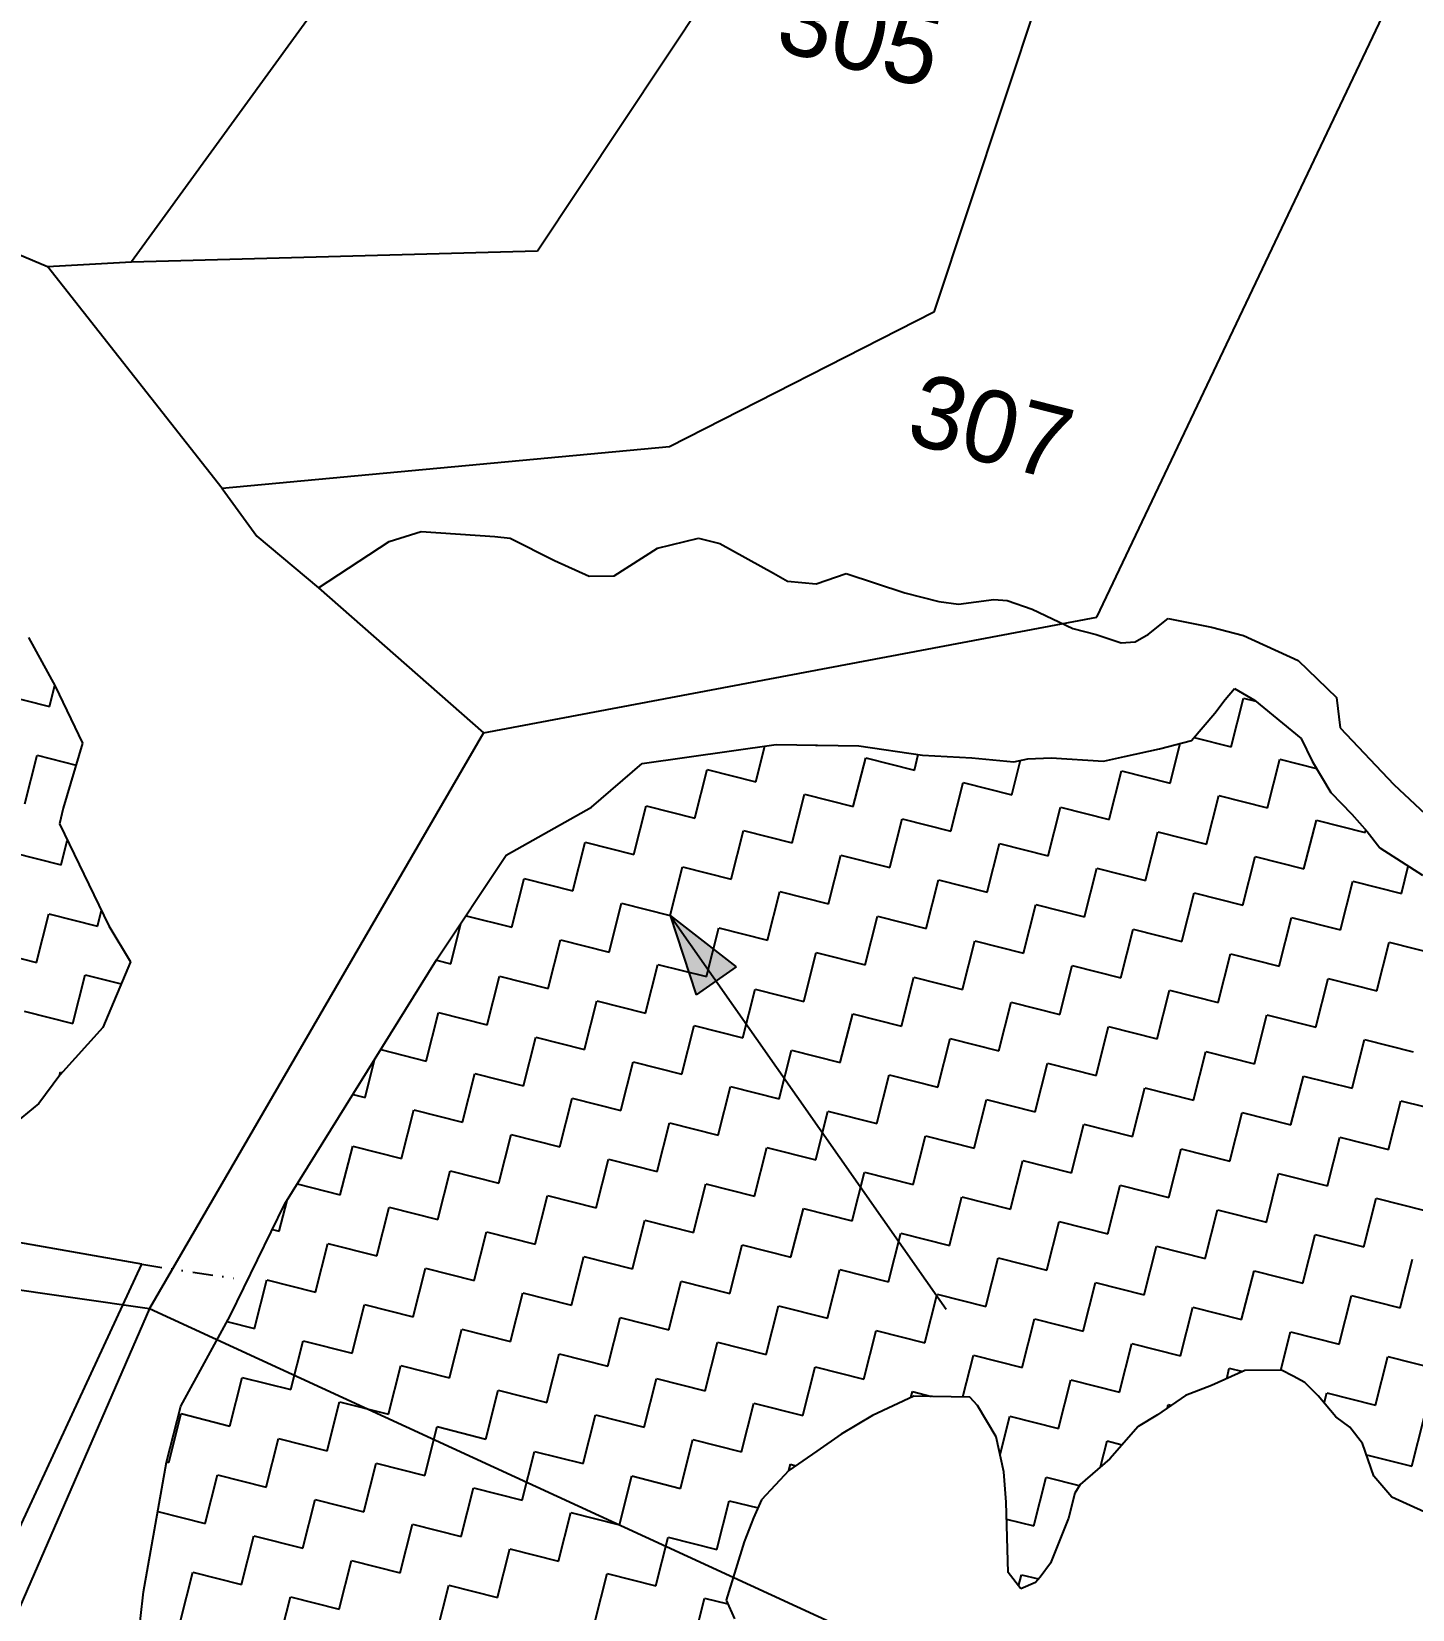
# Model space of a CAD drawing. Header units: metres. Extents: x 281097 to 285452, y 2029380 to 2031700.
# Drawn here: x 282269.1 to 282608.5, y 2030886.4 to 2031274.2 of the extents above; entities that cross this region are included whole.
import ezdxf
from ezdxf.enums import TextEntityAlignment as Align

# ---------------------------------------------------------------- set-up
doc = ezdxf.new("R2010")
doc.units = ezdxf.units.M
doc.header["$MEASUREMENT"] = 0
doc.linetypes.add('DIVIDE', pattern=[1.25, 0.5, -0.25, 0, -0.25, 0, -0.25])
for name, color, linetype in [('LINE_WATER', 4, 'Continuous'), ('POLY_HATCH', 12, 'Continuous'), ('POLY_PARCEL', 6, 'Continuous'), ('TEXT_PARCEL', 7, 'Continuous'), ('V_BOUND_LINE', 7, 'Continuous'), ('V_DIVIDE_LINE', 7, 'DIVIDE')]:
    doc.layers.add(name, color=color, linetype=linetype)
doc.styles.add('TEXT_MAP', font='', dxfattribs={"height": 2.5})
doc.styles.get('TEXT_MAP').set_extended_font_data('Kruti Dev 050')

msp = doc.modelspace()

# ---------------------------------------------------------------- hatches: boundary and pattern name
h = msp.add_hatch(color=256)
h.paths.add_polyline_path([(282437.29, 2031040.84), (282442.21, 2031044.29), (282426.03, 2031056.9)])
h.paths.add_polyline_path([(282426.03, 2031056.9), (282432.38, 2031037.4), (282437.29, 2031040.84)])

# ---------------------------------------------------------------- linework, layer by layer
for points in [[(282426.03, 2031056.9), (282493.87, 2030960.17)], [(282426.03, 2031056.9), (282432.38, 2031037.4)], [(282426.03, 2031056.9), (282442.21, 2031044.29)], [(282442.21, 2031044.29), (282432.38, 2031037.4)]]:
    msp.add_lwpolyline(points)
at = {"layer": 'LINE_WATER'}
for p, q in [((282356.96, 2031148.87), (282364.83, 2031151.34)), ((282364.83, 2031151.34), (282382.92, 2031150.1)), ((282382.92, 2031150.1), (282386.72, 2031149.69)), ((282339.61, 2031137.48), (282356.96, 2031148.87)), ((282386.72, 2031149.69), (282397.59, 2031144.16)), ((282412.26, 2031140.44), (282422.9, 2031147.22)), ((282422.9, 2031147.22), (282433, 2031149.68)), ((282433, 2031149.68), (282438.24, 2031148.35)), ((282438.24, 2031148.35), (282451.46, 2031141.1)), ((282397.59, 2031144.16), (282406.1, 2031140.33)), ((282406.1, 2031140.33), (282412.26, 2031140.44)), ((282451.46, 2031141.1), (282454.86, 2031139.12)), ((282454.86, 2031139.12), (282461.94, 2031138.44)), ((282461.94, 2031138.44), (282469.29, 2031141.04)), ((282469.29, 2031141.04), (282483.69, 2031136.28)), ((282483.69, 2031136.28), (282492.08, 2031134.15)), ((282496.92, 2031133.48), (282505.58, 2031134.63)), ((282505.58, 2031134.63), (282508.86, 2031134.36)), ((282508.86, 2031134.36), (282515.01, 2031132.24)), ((282492.08, 2031134.15), (282496.92, 2031133.48)), ((282515.01, 2031132.24), (282524.96, 2031127.49)), ((282524.96, 2031127.49), (282530.73, 2031126.03)), ((282543.57, 2031126.12), (282548.43, 2031129.91)), ((282548.43, 2031129.91), (282559.05, 2031127.78)), ((282559.05, 2031127.78), (282566.91, 2031125.79)), ((282530.73, 2031126.03), (282536.88, 2031123.92)), ((282536.88, 2031123.92), (282540.29, 2031124.17)), ((282540.29, 2031124.17), (282543.57, 2031126.12)), ((282566.91, 2031125.79), (282580.39, 2031119.58)), ((282580.39, 2031119.58), (282589.8, 2031110.51)), ((282589.8, 2031110.51), (282590.7, 2031103.04)), ((282590.7, 2031103.04), (282603.9, 2031089.11)), ((282603.9, 2031089.11), (282612.92, 2031080.69))]:
    msp.add_line(p, q, dxfattribs=at)
at = {"layer": 'POLY_HATCH'}
for p, q in [((282268.28, 2031125.28), (282274.86, 2031113.32)), ((282274.86, 2031113.32), (282281.6, 2031099.27)), ((282562.42, 2031110.06), (282564.72, 2031112.74)), ((282564.72, 2031112.74), (282569.69, 2031109.85)), ((282559.92, 2031106.63), (282562.42, 2031110.06)), ((282569.69, 2031109.85), (282581.16, 2031100.43)), ((282554.15, 2031099.95), (282559.92, 2031106.63)), ((282546.3, 2031097.87), (282554.15, 2031099.95)), ((282581.16, 2031100.43), (282583.82, 2031094.87)), ((282281.6, 2031099.27), (282276.87, 2031083.31)), ((282419.14, 2031094.26), (282452.09, 2031098.94)), ((282452.09, 2031098.94), (282472.39, 2031098.68)), ((282472.39, 2031098.68), (282488.08, 2031096.33)), ((282488.08, 2031096.33), (282500.14, 2031095.72)), ((282500.14, 2031095.72), (282510.48, 2031094.73)), ((282513.93, 2031095.48), (282519.67, 2031095.66)), ((282519.67, 2031095.66), (282532.5, 2031094.85)), ((282532.5, 2031094.85), (282537.67, 2031095.98)), ((282537.67, 2031095.98), (282546.3, 2031097.87)), ((282406.66, 2031083.58), (282419.14, 2031094.26)), ((282510.48, 2031094.73), (282513.93, 2031095.48)), ((282583.82, 2031094.87), (282588.39, 2031087.2)), ((282588.39, 2031087.2), (282593.55, 2031081.83)), ((282276.87, 2031083.31), (282275.89, 2031079.44)), ((282385.75, 2031071.78), (282406.66, 2031083.58)), ((282593.55, 2031081.83), (282597.36, 2031077.6)), ((282275.89, 2031079.44), (282283.11, 2031064.58)), ((282597.36, 2031077.6), (282600.42, 2031073.58)), ((282600.42, 2031073.58), (282610.93, 2031066.84)), ((282368.63, 2031046), (282385.75, 2031071.78)), ((282283.11, 2031064.58), (282288.08, 2031054.4)), ((282288.08, 2031054.4), (282293.38, 2031045.51)), ((282293.38, 2031045.51), (282286.56, 2031029.4)), ((282331.33, 2030986.04), (282368.63, 2031046)), ((282286.56, 2031029.4), (282276.03, 2031017.66)), ((282276.03, 2031017.66), (282270.85, 2031010.74)), ((282270.85, 2031010.74), (282263.89, 2031004.95)), ((282317.85, 2030958.52), (282331.33, 2030986.04)), ((282305.72, 2030936.36), (282317.85, 2030958.52)), ((282567.3, 2030945.05), (282559.05, 2030941.44)), ((282576.3, 2030945.21), (282567.3, 2030945.05)), ((282579.17, 2030943.67), (282576.3, 2030945.21)), ((282559.05, 2030941.44), (282552.73, 2030938.97)), ((282582.04, 2030942.13), (282579.17, 2030943.67)), ((282585.28, 2030938.87), (282582.04, 2030942.13)), ((282485.9, 2030938.8), (282475.74, 2030934.05)), ((282499.69, 2030938.57), (282485.9, 2030938.8)), ((282501.59, 2030936.46), (282499.69, 2030938.57)), ((282552.73, 2030938.97), (282545.82, 2030934.21)), ((282589.67, 2030933.68), (282585.28, 2030938.87)), ((282302.23, 2030922.59), (282305.72, 2030936.36)), ((282475.74, 2030934.05), (282468.06, 2030929.48)), ((282506.17, 2030928.79), (282501.59, 2030936.46)), ((282545.82, 2030934.21), (282541.02, 2030931.35)), ((282593.11, 2030931.18), (282589.67, 2030933.68)), ((282468.06, 2030929.48), (282462.11, 2030925.29)), ((282508.06, 2030920.17), (282506.17, 2030928.79)), ((282541.02, 2030931.35), (282534.11, 2030923.34)), ((282596.16, 2030927.15), (282593.11, 2030931.18)), ((282462.11, 2030925.29), (282455.21, 2030920.53)), ((282599.01, 2030919.11), (282596.16, 2030927.15)), ((282296.58, 2030890.65), (282302.23, 2030922.59)), ((282534.11, 2030923.34), (282526.81, 2030917.04)), ((282455.21, 2030920.53), (282448.48, 2030913.28)), ((282508.61, 2030912.7), (282508.06, 2030920.17)), ((282603.4, 2030913.92), (282599.01, 2030919.11)), ((282448.48, 2030913.28), (282446.55, 2030908.88)), ((282525.47, 2030914.94), (282523.92, 2030908.82)), ((282526.81, 2030917.04), (282525.47, 2030914.94)), ((282615.83, 2030908.33), (282603.4, 2030913.92)), ((282509.13, 2030895.47), (282508.61, 2030912.7)), ((282446.55, 2030908.88), (282444.24, 2030902.96)), ((282523.92, 2030908.82), (282519.48, 2030897.74)), ((282444.24, 2030902.96), (282439.79, 2030888.62)), ((282512.18, 2030891.44), (282509.13, 2030895.47)), ((282516.98, 2030894.3), (282515.83, 2030892.96)), ((282519.48, 2030897.74), (282516.98, 2030894.3)), ((282292.45, 2030855.06), (282296.58, 2030890.65)), ((282515.83, 2030892.96), (282512.18, 2030891.44)), ((282439.79, 2030888.62), (282441.88, 2030884.01))]:
    msp.add_line(p, q, dxfattribs=at)
at = {"layer": 'POLY_HATCH', "linetype": 'Continuous'}
for p, q in [((282261.47, 2031111.32), (282273.45, 2031108.29)), ((282273.45, 2031108.29), (282274.77, 2031113.5)), ((282563.94, 2031098.4), (282566.97, 2031110.37)), ((282566.97, 2031110.37), (282569.99, 2031109.61)), ((282554.81, 2031100.71), (282563.94, 2031098.4)), ((282267.38, 2031084.35), (282270.41, 2031096.32)), ((282270.41, 2031096.32), (282280.01, 2031093.89)), ((282447.1, 2031089.78), (282449.32, 2031098.54)), ((282461.72, 2031098.82), (282462.11, 2031098.72)), ((282462.11, 2031098.72), (282462.13, 2031098.81)), ((282471.04, 2031083.72), (282474.08, 2031095.69)), ((282474.08, 2031095.69), (282486.05, 2031092.65)), ((282486.05, 2031092.65), (282487.02, 2031096.49)), ((282548.93, 2031089.46), (282551.41, 2031099.22)), ((282432.1, 2031080.84), (282435.13, 2031092.81)), ((282435.13, 2031092.81), (282447.1, 2031089.78)), ((282509.99, 2031086.59), (282512.14, 2031095.09)), ((282533.93, 2031080.52), (282536.96, 2031092.5)), ((282536.96, 2031092.5), (282548.93, 2031089.46)), ((282572.88, 2031083.4), (282575.91, 2031095.37)), ((282575.91, 2031095.37), (282584.88, 2031093.1)), ((282494.99, 2031077.65), (282498.02, 2031089.62)), ((282498.02, 2031089.62), (282509.99, 2031086.59)), ((282456.04, 2031074.78), (282459.07, 2031086.75)), ((282459.07, 2031086.75), (282471.04, 2031083.72)), ((282557.87, 2031074.46), (282560.9, 2031086.43)), ((282560.9, 2031086.43), (282572.88, 2031083.4)), ((282417.1, 2031071.9), (282420.13, 2031083.87)), ((282420.13, 2031083.87), (282432.1, 2031080.84)), ((282479.98, 2031068.71), (282483.02, 2031080.68)), ((282483.02, 2031080.68), (282494.99, 2031077.65)), ((282518.93, 2031071.59), (282521.96, 2031083.56)), ((282521.96, 2031083.56), (282533.93, 2031080.52)), ((282581.81, 2031068.4), (282584.85, 2031080.37)), ((282584.85, 2031080.37), (282596.82, 2031077.33)), ((282441.04, 2031065.84), (282444.07, 2031077.81)), ((282444.07, 2031077.81), (282456.04, 2031074.78)), ((282542.87, 2031065.52), (282545.9, 2031077.49)), ((282545.9, 2031077.49), (282557.87, 2031074.46)), ((282596.82, 2031077.33), (282596.99, 2031078.02)), ((282264.35, 2031072.38), (282276.32, 2031069.35)), ((282276.32, 2031069.35), (282277.85, 2031075.41)), ((282402.09, 2031062.96), (282405.13, 2031074.94)), ((282405.13, 2031074.94), (282417.1, 2031071.9)), ((282503.92, 2031062.65), (282506.96, 2031074.62)), ((282506.96, 2031074.62), (282518.93, 2031071.59)), ((282426.03, 2031056.9), (282429.07, 2031068.87)), ((282429.07, 2031068.87), (282441.04, 2031065.84)), ((282464.98, 2031059.77), (282468.01, 2031071.74)), ((282468.01, 2031071.74), (282479.98, 2031068.71)), ((282527.87, 2031056.58), (282530.9, 2031068.55)), ((282530.9, 2031068.55), (282542.87, 2031065.52)), ((282566.81, 2031059.46), (282569.84, 2031071.43)), ((282569.84, 2031071.43), (282581.81, 2031068.4)), ((282605.76, 2031062.33), (282607.46, 2031069.06)), ((282387.09, 2031054.03), (282390.12, 2031066)), ((282390.12, 2031066), (282402.09, 2031062.96)), ((282488.92, 2031053.71), (282491.95, 2031065.68)), ((282491.95, 2031065.68), (282503.92, 2031062.65)), ((282590.75, 2031053.39), (282593.79, 2031065.36)), ((282593.79, 2031065.36), (282605.76, 2031062.33)), ((282449.98, 2031050.84), (282453.01, 2031062.81)), ((282453.01, 2031062.81), (282464.98, 2031059.77)), ((282551.81, 2031050.52), (282554.84, 2031062.49)), ((282554.84, 2031062.49), (282566.81, 2031059.46)), ((282270.25, 2031045.41), (282273.29, 2031057.38)), ((282273.29, 2031057.38), (282285.26, 2031054.34)), ((282285.26, 2031054.34), (282286.23, 2031058.19)), ((282375.85, 2031056.87), (282387.09, 2031054.03)), ((282411.03, 2031047.96), (282414.06, 2031059.93)), ((282414.06, 2031059.93), (282426.03, 2031056.9)), ((282512.86, 2031047.64), (282515.9, 2031059.62)), ((282515.9, 2031059.62), (282527.87, 2031056.58)), ((282372.09, 2031045.09), (282374.59, 2031054.97)), ((282434.97, 2031041.9), (282438.01, 2031053.87)), ((282438.01, 2031053.87), (282449.98, 2031050.84)), ((282473.92, 2031044.77), (282476.95, 2031056.74)), ((282476.95, 2031056.74), (282488.92, 2031053.71)), ((282536.8, 2031041.58), (282539.84, 2031053.55)), ((282539.84, 2031053.55), (282551.81, 2031050.52)), ((282575.75, 2031044.45), (282578.78, 2031056.42)), ((282578.78, 2031056.42), (282590.75, 2031053.39)), ((282396.03, 2031039.02), (282399.06, 2031050.99)), ((282399.06, 2031050.99), (282411.03, 2031047.96)), ((282497.86, 2031038.71), (282500.89, 2031050.68)), ((282500.89, 2031050.68), (282512.86, 2031047.64)), ((282599.69, 2031038.39), (282602.72, 2031050.36)), ((282602.72, 2031050.36), (282614.69, 2031047.33)), ((282258.28, 2031048.44), (282270.25, 2031045.41)), ((282368.61, 2031045.97), (282372.09, 2031045.09)), ((282458.91, 2031035.83), (282461.95, 2031047.8)), ((282461.95, 2031047.8), (282473.92, 2031044.77)), ((282560.75, 2031035.51), (282563.78, 2031047.49)), ((282563.78, 2031047.49), (282575.75, 2031044.45)), ((282279.19, 2031030.4), (282282.23, 2031042.37)), ((282282.23, 2031042.37), (282291.1, 2031040.12)), ((282381.02, 2031030.08), (282384.06, 2031042.06)), ((282384.06, 2031042.06), (282396.03, 2031039.02)), ((282419.97, 2031032.96), (282423, 2031044.93)), ((282423, 2031044.93), (282434.97, 2031041.9)), ((282482.86, 2031029.77), (282485.89, 2031041.74)), ((282485.89, 2031041.74), (282497.86, 2031038.71)), ((282521.8, 2031032.64), (282524.83, 2031044.61)), ((282524.83, 2031044.61), (282536.8, 2031041.58)), ((282584.69, 2031029.45), (282587.72, 2031041.42)), ((282587.72, 2031041.42), (282599.69, 2031038.39)), ((282443.91, 2031026.89), (282446.94, 2031038.86)), ((282446.94, 2031038.86), (282458.91, 2031035.83)), ((282545.74, 2031026.58), (282548.78, 2031038.55)), ((282548.78, 2031038.55), (282560.75, 2031035.51)), ((282404.97, 2031024.02), (282408, 2031035.99)), ((282408, 2031035.99), (282419.97, 2031032.96)), ((282506.8, 2031023.7), (282509.83, 2031035.67)), ((282509.83, 2031035.67), (282521.8, 2031032.64)), ((282267.22, 2031033.43), (282279.19, 2031030.4)), ((282366.02, 2031021.15), (282369.05, 2031033.12)), ((282369.05, 2031033.12), (282381.02, 2031030.08)), ((282428.91, 2031017.96), (282431.94, 2031029.93)), ((282431.94, 2031029.93), (282443.91, 2031026.89)), ((282467.85, 2031020.83), (282470.89, 2031032.8)), ((282470.89, 2031032.8), (282482.86, 2031029.77)), ((282569.68, 2031020.51), (282572.72, 2031032.48)), ((282572.72, 2031032.48), (282584.69, 2031029.45)), ((282389.96, 2031015.08), (282393, 2031027.05)), ((282393, 2031027.05), (282404.97, 2031024.02)), ((282491.79, 2031014.76), (282494.83, 2031026.73)), ((282494.83, 2031026.73), (282506.8, 2031023.7)), ((282530.74, 2031017.64), (282533.77, 2031029.61)), ((282533.77, 2031029.61), (282545.74, 2031026.58)), ((282593.63, 2031014.45), (282596.66, 2031026.42)), ((282596.66, 2031026.42), (282608.63, 2031023.39)), ((282354.92, 2031023.96), (282366.02, 2031021.15)), ((282452.85, 2031011.89), (282455.88, 2031023.86)), ((282455.88, 2031023.86), (282467.85, 2031020.83)), ((282554.68, 2031011.57), (282557.71, 2031023.54)), ((282557.71, 2031023.54), (282569.68, 2031020.51)), ((282275.93, 2031017.53), (282276.16, 2031018.43)), ((282276.16, 2031018.43), (282276.62, 2031018.31)), ((282351.02, 2031012.21), (282353.36, 2031021.45)), ((282374.96, 2031006.14), (282377.99, 2031018.11)), ((282377.99, 2031018.11), (282389.96, 2031015.08)), ((282413.91, 2031009.02), (282416.94, 2031020.99)), ((282416.94, 2031020.99), (282428.91, 2031017.96)), ((282515.74, 2031008.7), (282518.77, 2031020.67)), ((282518.77, 2031020.67), (282530.74, 2031017.64)), ((282437.85, 2031002.95), (282440.88, 2031014.92)), ((282440.88, 2031014.92), (282452.85, 2031011.89)), ((282476.79, 2031005.83), (282479.82, 2031017.8)), ((282479.82, 2031017.8), (282491.79, 2031014.76)), ((282539.68, 2031002.63), (282542.71, 2031014.61)), ((282542.71, 2031014.61), (282554.68, 2031011.57)), ((282578.62, 2031005.51), (282581.66, 2031017.48)), ((282581.66, 2031017.48), (282593.63, 2031014.45)), ((282348.07, 2031012.95), (282351.02, 2031012.21)), ((282398.9, 2031000.08), (282401.93, 2031012.05)), ((282401.93, 2031012.05), (282413.91, 2031009.02)), ((282500.73, 2030999.76), (282503.77, 2031011.73)), ((282503.77, 2031011.73), (282515.74, 2031008.7)), ((282602.57, 2030999.44), (282605.6, 2031011.41)), ((282605.6, 2031011.41), (282617.57, 2031008.38)), ((282359.96, 2030997.2), (282362.99, 2031009.18)), ((282362.99, 2031009.18), (282374.96, 2031006.14)), ((282461.79, 2030996.89), (282464.82, 2031008.86)), ((282464.82, 2031008.86), (282476.79, 2031005.83)), ((282563.62, 2030996.57), (282566.65, 2031008.54)), ((282566.65, 2031008.54), (282578.62, 2031005.51)), ((282383.9, 2030991.14), (282386.93, 2031003.11)), ((282386.93, 2031003.11), (282398.9, 2031000.08)), ((282422.84, 2030994.01), (282425.88, 2031005.98)), ((282425.88, 2031005.98), (282437.85, 2031002.95)), ((282485.73, 2030990.82), (282488.76, 2031002.79)), ((282488.76, 2031002.79), (282500.73, 2030999.76)), ((282524.68, 2030993.7), (282527.71, 2031005.67)), ((282527.71, 2031005.67), (282539.68, 2031002.63)), ((282587.56, 2030990.51), (282590.59, 2031002.48)), ((282590.59, 2031002.48), (282602.57, 2030999.44)), ((282344.95, 2030988.27), (282347.99, 2031000.24)), ((282347.99, 2031000.24), (282359.96, 2030997.2)), ((282446.79, 2030987.95), (282449.82, 2030999.92)), ((282449.82, 2030999.92), (282461.79, 2030996.89)), ((282548.62, 2030987.63), (282551.65, 2030999.6)), ((282551.65, 2030999.6), (282563.62, 2030996.57)), ((282407.84, 2030985.07), (282410.87, 2030997.05)), ((282410.87, 2030997.05), (282422.84, 2030994.01)), ((282509.67, 2030984.76), (282512.7, 2030996.73)), ((282512.7, 2030996.73), (282524.68, 2030993.7)), ((282334.38, 2030990.94), (282344.95, 2030988.27)), ((282368.9, 2030982.2), (282371.93, 2030994.17)), ((282371.93, 2030994.17), (282383.9, 2030991.14)), ((282431.78, 2030979.01), (282434.81, 2030990.98)), ((282434.81, 2030990.98), (282446.79, 2030987.95)), ((282470.73, 2030981.88), (282473.76, 2030993.85)), ((282473.76, 2030993.85), (282485.73, 2030990.82)), ((282572.56, 2030981.57), (282575.59, 2030993.54)), ((282575.59, 2030993.54), (282587.56, 2030990.51)), ((282392.84, 2030976.14), (282395.87, 2030988.11)), ((282395.87, 2030988.11), (282407.84, 2030985.07)), ((282494.67, 2030975.82), (282497.7, 2030987.79)), ((282497.7, 2030987.79), (282509.67, 2030984.76)), ((282533.61, 2030978.69), (282536.65, 2030990.66)), ((282536.65, 2030990.66), (282548.62, 2030987.63)), ((282596.5, 2030975.5), (282599.53, 2030987.47)), ((282599.53, 2030987.47), (282611.5, 2030984.44)), ((282329.95, 2030979.33), (282331.87, 2030986.91)), ((282353.89, 2030973.26), (282356.92, 2030985.23)), ((282356.92, 2030985.23), (282368.9, 2030982.2)), ((282455.72, 2030972.95), (282458.76, 2030984.92)), ((282458.76, 2030984.92), (282470.73, 2030981.88)), ((282557.56, 2030972.63), (282560.59, 2030984.6)), ((282560.59, 2030984.6), (282572.56, 2030981.57)), ((282328.25, 2030979.76), (282329.95, 2030979.33)), ((282416.78, 2030970.07), (282419.81, 2030982.04)), ((282419.81, 2030982.04), (282431.78, 2030979.01)), ((282518.61, 2030969.75), (282521.64, 2030981.73)), ((282521.64, 2030981.73), (282533.61, 2030978.69)), ((282338.89, 2030964.32), (282341.92, 2030976.3)), ((282341.92, 2030976.3), (282353.89, 2030973.26)), ((282377.83, 2030967.2), (282380.87, 2030979.17)), ((282380.87, 2030979.17), (282392.84, 2030976.14)), ((282440.72, 2030964.01), (282443.75, 2030975.98)), ((282443.75, 2030975.98), (282455.72, 2030972.95)), ((282479.67, 2030966.88), (282482.7, 2030978.85)), ((282482.7, 2030978.85), (282494.67, 2030975.82)), ((282542.55, 2030963.69), (282545.58, 2030975.66)), ((282545.58, 2030975.66), (282557.56, 2030972.63)), ((282581.5, 2030966.56), (282584.53, 2030978.53)), ((282584.53, 2030978.53), (282596.5, 2030975.5)), ((282401.78, 2030961.13), (282404.81, 2030973.1)), ((282404.81, 2030973.1), (282416.78, 2030970.07)), ((282503.61, 2030960.82), (282506.64, 2030972.79)), ((282506.64, 2030972.79), (282518.61, 2030969.75)), ((282605.44, 2030960.5), (282608.47, 2030972.47)), ((282362.83, 2030958.26), (282365.86, 2030970.23)), ((282365.86, 2030970.23), (282377.83, 2030967.2)), ((282464.66, 2030957.94), (282467.69, 2030969.91)), ((282467.69, 2030969.91), (282479.67, 2030966.88)), ((282566.49, 2030957.62), (282569.53, 2030969.6)), ((282569.53, 2030969.6), (282581.5, 2030966.56)), ((282323.89, 2030955.39), (282326.92, 2030967.36)), ((282326.92, 2030967.36), (282338.89, 2030964.32)), ((282386.77, 2030952.19), (282389.8, 2030964.17)), ((282389.8, 2030964.17), (282401.78, 2030961.13)), ((282425.72, 2030955.07), (282428.75, 2030967.04)), ((282428.75, 2030967.04), (282440.72, 2030964.01)), ((282488.6, 2030951.88), (282491.64, 2030963.85)), ((282491.64, 2030963.85), (282503.61, 2030960.82)), ((282527.55, 2030954.75), (282530.58, 2030966.72)), ((282530.58, 2030966.72), (282542.55, 2030963.69)), ((282347.83, 2030949.32), (282350.86, 2030961.29)), ((282350.86, 2030961.29), (282362.83, 2030958.26)), ((282449.66, 2030949), (282452.69, 2030960.97)), ((282452.69, 2030960.97), (282464.66, 2030957.94)), ((282551.49, 2030948.69), (282554.52, 2030960.66)), ((282554.52, 2030960.66), (282566.49, 2030957.62)), ((282590.44, 2030951.56), (282593.47, 2030963.53)), ((282593.47, 2030963.53), (282605.44, 2030960.5)), ((282317.07, 2030957.11), (282323.89, 2030955.39)), ((282410.71, 2030946.13), (282413.75, 2030958.1)), ((282413.75, 2030958.1), (282425.72, 2030955.07)), ((282512.55, 2030945.81), (282515.58, 2030957.78)), ((282515.58, 2030957.78), (282527.55, 2030954.75)), ((282332.82, 2030940.38), (282335.86, 2030952.35)), ((282335.86, 2030952.35), (282347.83, 2030949.32)), ((282371.77, 2030943.26), (282374.8, 2030955.23)), ((282374.8, 2030955.23), (282386.77, 2030952.19)), ((282473.6, 2030942.94), (282476.63, 2030954.91)), ((282476.63, 2030954.91), (282488.6, 2030951.88)), ((282576.09, 2030945.21), (282578.46, 2030954.59)), ((282578.46, 2030954.59), (282590.44, 2030951.56)), ((282395.71, 2030937.19), (282398.74, 2030949.16)), ((282398.74, 2030949.16), (282410.71, 2030946.13)), ((282434.66, 2030940.07), (282437.69, 2030952.04)), ((282437.69, 2030952.04), (282449.66, 2030949)), ((282497.98, 2030938.6), (282500.57, 2030948.85)), ((282500.57, 2030948.85), (282512.55, 2030945.81)), ((282536.49, 2030939.75), (282539.52, 2030951.72)), ((282539.52, 2030951.72), (282551.49, 2030948.69)), ((282599.37, 2030936.56), (282602.41, 2030948.53)), ((282602.41, 2030948.53), (282614.38, 2030945.5)), ((282356.77, 2030934.32), (282359.8, 2030946.29)), ((282359.8, 2030946.29), (282371.77, 2030943.26)), ((282458.6, 2030934), (282461.63, 2030945.97)), ((282461.63, 2030945.97), (282473.6, 2030942.94)), ((282562.81, 2030943.08), (282563.46, 2030945.65)), ((282563.46, 2030945.65), (282566.77, 2030944.82)), ((282317.82, 2030931.44), (282320.85, 2030943.41)), ((282320.85, 2030943.41), (282332.82, 2030940.38)), ((282419.65, 2030931.13), (282422.68, 2030943.1)), ((282422.68, 2030943.1), (282434.66, 2030940.07)), ((282521.48, 2030930.81), (282524.52, 2030942.78)), ((282524.52, 2030942.78), (282536.49, 2030939.75)), ((282341.76, 2030925.38), (282344.79, 2030937.35)), ((282344.79, 2030937.35), (282356.77, 2030934.32)), ((282380.71, 2030928.25), (282383.74, 2030940.22)), ((282383.74, 2030940.22), (282395.71, 2030937.19)), ((282443.59, 2030925.06), (282446.63, 2030937.03)), ((282446.63, 2030937.03), (282458.6, 2030934)), ((282485.21, 2030938.48), (282485.57, 2030939.91)), ((282485.57, 2030939.91), (282490.22, 2030938.73)), ((282548.25, 2030935.88), (282548.46, 2030936.72)), ((282548.46, 2030936.72), (282549.19, 2030936.53)), ((282586.77, 2030937.1), (282587.4, 2030939.59)), ((282587.4, 2030939.59), (282599.37, 2030936.56)), ((282302.82, 2030922.51), (282305.85, 2030934.48)), ((282305.85, 2030934.48), (282317.82, 2030931.44)), ((282404.65, 2030922.19), (282407.68, 2030934.16)), ((282407.68, 2030934.16), (282419.65, 2030931.13)), ((282507.12, 2030924.41), (282509.51, 2030933.84)), ((282509.51, 2030933.84), (282521.48, 2030930.81)), ((282608.31, 2030921.55), (282611.34, 2030933.52)), ((282365.7, 2030919.31), (282368.74, 2030931.29)), ((282368.74, 2030931.29), (282380.71, 2030928.25)), ((282326.76, 2030916.44), (282329.79, 2030928.41)), ((282329.79, 2030928.41), (282341.76, 2030925.38)), ((282389.65, 2030913.25), (282392.68, 2030925.22)), ((282392.68, 2030925.22), (282404.65, 2030922.19)), ((282428.59, 2030916.12), (282431.62, 2030928.09)), ((282431.62, 2030928.09), (282443.59, 2030925.06)), ((282531.83, 2030921.37), (282533.45, 2030927.78)), ((282533.45, 2030927.78), (282537.14, 2030926.84)), ((282302.24, 2030922.65), (282302.82, 2030922.51)), ((282350.7, 2030910.38), (282353.73, 2030922.35)), ((282353.73, 2030922.35), (282365.7, 2030919.31)), ((282455.18, 2030920.5), (282455.57, 2030922.03)), ((282455.57, 2030922.03), (282456.89, 2030921.69)), ((282597.14, 2030924.38), (282608.31, 2030921.55)), ((282311.76, 2030907.5), (282314.79, 2030919.47)), ((282314.79, 2030919.47), (282326.76, 2030916.44)), ((282413.59, 2030907.19), (282416.62, 2030919.16)), ((282416.62, 2030919.16), (282428.59, 2030916.12)), ((282515.42, 2030906.87), (282518.45, 2030918.84)), ((282518.45, 2030918.84), (282526.52, 2030916.79)), ((282335.7, 2030901.44), (282338.73, 2030913.41)), ((282338.73, 2030913.41), (282350.7, 2030910.38)), ((282374.64, 2030904.31), (282377.68, 2030916.28)), ((282377.68, 2030916.28), (282389.65, 2030913.25)), ((282300.08, 2030910.46), (282311.76, 2030907.5)), ((282398.58, 2030898.25), (282401.62, 2030910.22)), ((282401.62, 2030910.22), (282413.59, 2030907.19)), ((282437.53, 2030901.12), (282440.56, 2030913.09)), ((282440.56, 2030913.09), (282447.62, 2030911.3)), ((282359.64, 2030895.37), (282362.67, 2030907.34)), ((282362.67, 2030907.34), (282374.64, 2030904.31)), ((282508.73, 2030908.56), (282515.42, 2030906.87)), ((282320.69, 2030892.5), (282323.73, 2030904.47)), ((282323.73, 2030904.47), (282335.7, 2030901.44)), ((282422.53, 2030892.18), (282425.56, 2030904.15)), ((282425.56, 2030904.15), (282437.53, 2030901.12)), ((282344.64, 2030886.43), (282347.67, 2030898.41)), ((282347.67, 2030898.41), (282359.64, 2030895.37)), ((282383.58, 2030889.31), (282386.61, 2030901.28)), ((282386.61, 2030901.28), (282398.58, 2030898.25)), ((282305.69, 2030883.56), (282308.72, 2030895.53)), ((282308.72, 2030895.53), (282320.69, 2030892.5)), ((282407.52, 2030883.24), (282410.56, 2030895.21)), ((282410.56, 2030895.21), (282422.53, 2030892.18)), ((282511.68, 2030892.11), (282512.39, 2030894.9)), ((282512.39, 2030894.9), (282516.58, 2030893.84)), ((282368.58, 2030880.37), (282371.61, 2030892.34)), ((282371.61, 2030892.34), (282383.58, 2030889.31)), ((282329.63, 2030877.5), (282332.67, 2030889.47)), ((282332.67, 2030889.47), (282344.64, 2030886.43)), ((282431.46, 2030877.18), (282434.5, 2030889.15)), ((282434.5, 2030889.15), (282440.21, 2030887.7))]:
    msp.add_line(p, q, dxfattribs=at)
at = {"layer": 'POLY_PARCEL'}
for p, q in [((282530.9, 2031130.29), (282691.42, 2031467.8)), ((282449.15, 2031431.87), (282293.62, 2031217.61)), ((282393.39, 2031220.28), (282455.37, 2031313.62)), ((282523.41, 2031303.46), (282490.8, 2031205.21)), ((282203.49, 2031245.52), (282273, 2031216.49)), ((282293.62, 2031217.61), (282393.39, 2031220.28)), ((282273, 2031216.49), (282293.62, 2031217.61)), ((282315.93, 2031161.89), (282273, 2031216.49)), ((282490.8, 2031205.21), (282425.89, 2031172.13)), ((282425.89, 2031172.13), (282315.93, 2031161.89)), ((282315.93, 2031161.89), (282324.41, 2031150.22)), ((282324.41, 2031150.22), (282339.61, 2031137.48)), ((282339.61, 2031137.48), (282380.12, 2031101.82)), ((282380.12, 2031101.82), (282530.9, 2031130.29)), ((282380.12, 2031101.82), (282298.07, 2030960.31)), ((282298.07, 2030960.31), (282581.58, 2030829.89))]:
    msp.add_line(p, q, dxfattribs=at)
at = {"layer": 'V_BOUND_LINE'}
for p, q in [((282296.13, 2030971.19), (282120.43, 2031002.38)), ((282099.9, 2030988.94), (282298.07, 2030960.31)), ((282221.05, 2030809.2), (282296.13, 2030971.19)), ((282298.07, 2030960.31), (282184.25, 2030699.05))]:
    msp.add_line(p, q, dxfattribs=at)
at = {"layer": 'V_DIVIDE_LINE', "ltscale": 10}
msp.add_line((282296.13, 2030971.19), (282320.08, 2030967.57), dxfattribs=at)

# ---------------------------------------------------------------- texts
at = {"layer": 'TEXT_PARCEL', "style": 'TEXT_MAP'}
for s, p in [('305', (282472.75, 2031273.64)), ('307', (282504.93, 2031177.13))]:
    msp.add_text(s, height=17.782, rotation=345.7852, dxfattribs=at).set_placement(p, align=Align.MIDDLE)

doc.saveas('drawing.dxf')
